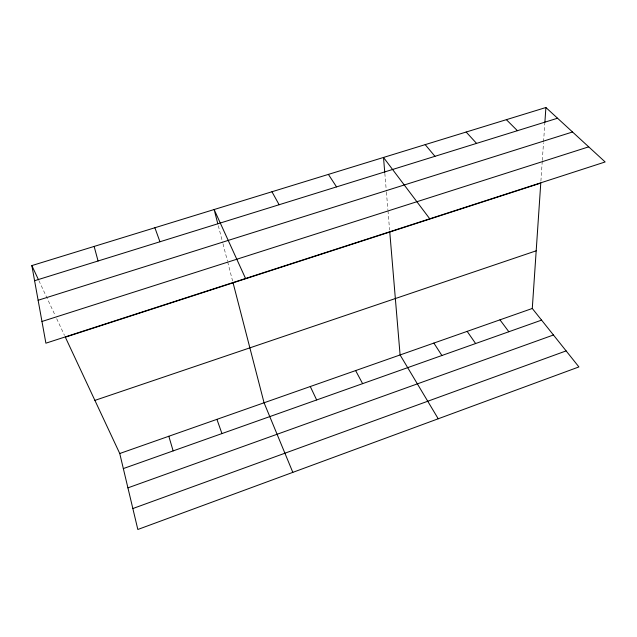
<?xml version="1.0" encoding="UTF-8"?>
<svg xmlns="http://www.w3.org/2000/svg" width="637" height="637" viewBox="0 0 637 637"><rect width="100%" height="100%" fill="white"/><g stroke="black" fill="none" stroke-linecap="round" stroke-linejoin="round"><path stroke-width="0.48" stroke-dasharray="3.19 2.39" d="M540.909 181.131L542.238 161.432M542.31 160.444L543.504 142.744M543.568 141.764L544.826 123.172M38.897 280.646L55.029 315.148M56.685 318.675L64.52 335.428M218.308 225.697L222.735 242.824M222.982 243.772L227.409 260.915M227.656 261.871L232.577 280.925M384.836 173.32L386.333 191.164M386.412 192.159L387.893 209.716M387.973 210.688L389.605 230.1"/><path stroke-width="0.96" d="M532.285 308.475L540.773 183.098L65.34 337.188L119.748 453.512L137.831 529.482L578.914 366.928L532.285 308.475L119.748 453.512M544.898 122.193L545.893 107.518L31.85 265.581L45.896 343.184L605.15 161.965L545.893 107.518M132.846 508.541L566.126 350.899M127.926 487.854L553.442 334.998M123.331 468.577L541.577 320.124M94.897 400.386L536.187 250.811M41.962 321.478L588.699 146.852M38.124 300.266L572.536 131.994M34.589 280.718L557.55 118.227M506.375 119.668L517.419 130.696M466.149 132.042L476.564 143.389M425.197 144.631L434.96 156.32M429.752 218.794L383.498 157.45L384.748 172.324M499.957 319.838L508.844 331.75M467.152 331.375L475.624 343.534M328.389 174.395L336.543 186.896M433.869 343.072L441.903 355.502M438.224 418.78L400.092 354.952L389.764 232.043M271.951 191.753L279.125 204.732M355.629 370.583L362.612 383.649M310.291 386.524L316.661 399.956M31.85 265.581L38.483 279.762M245.563 278.48L214.136 209.533L217.822 223.802M292.821 472.359L264.068 402.775L233.07 282.828M154.879 227.751L159.951 241.765M216.922 419.353L221.955 433.574M168.821 436.257L173.145 450.892M94.133 246.423L98.074 260.995"/></g></svg>
